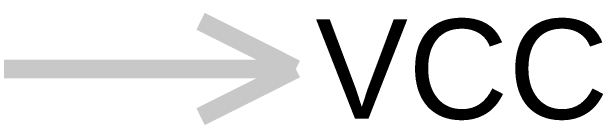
# Model space of a CAD drawing. Header units: millimetres. Extents: x -2024 to 917, y -725 to 13.
# Drawn here: x 552.54 to 562, y -659.7 to -657.88 of the extents above; entities that cross this region are included whole.
import ezdxf

# ---------------------------------------------------------------- set-up
doc = ezdxf.new("R2010")
doc.units = ezdxf.units.MM
doc.layers.add('Sheet', color=255, linetype='Continuous')
doc.styles.get("Standard").update_dxf_attribs({"font": 'arial.ttf'})

msp = doc.modelspace()

# ---------------------------------------------------------------- linework, layer by layer
at = {"layer": 'Sheet', "const_width": 0.2997}
for points in [[(557.0832, -658.7933), (555.5605, -658.0316)], [(549.5359, -658.7933), (554.5343, -658.7933)], [(554.5343, -658.7933), (557.0832, -658.7933)], [(557.0832, -658.7933), (555.5605, -659.555)]]:
    msp.add_lwpolyline(points, dxfattribs=at)

# ---------------------------------------------------------------- texts
at = {"layer": 'Sheet'}
msp.add_text('VCC', height=1.58965, dxfattribs=at).set_placement((557.3977, -659.5882))

doc.saveas('drawing.dxf')
